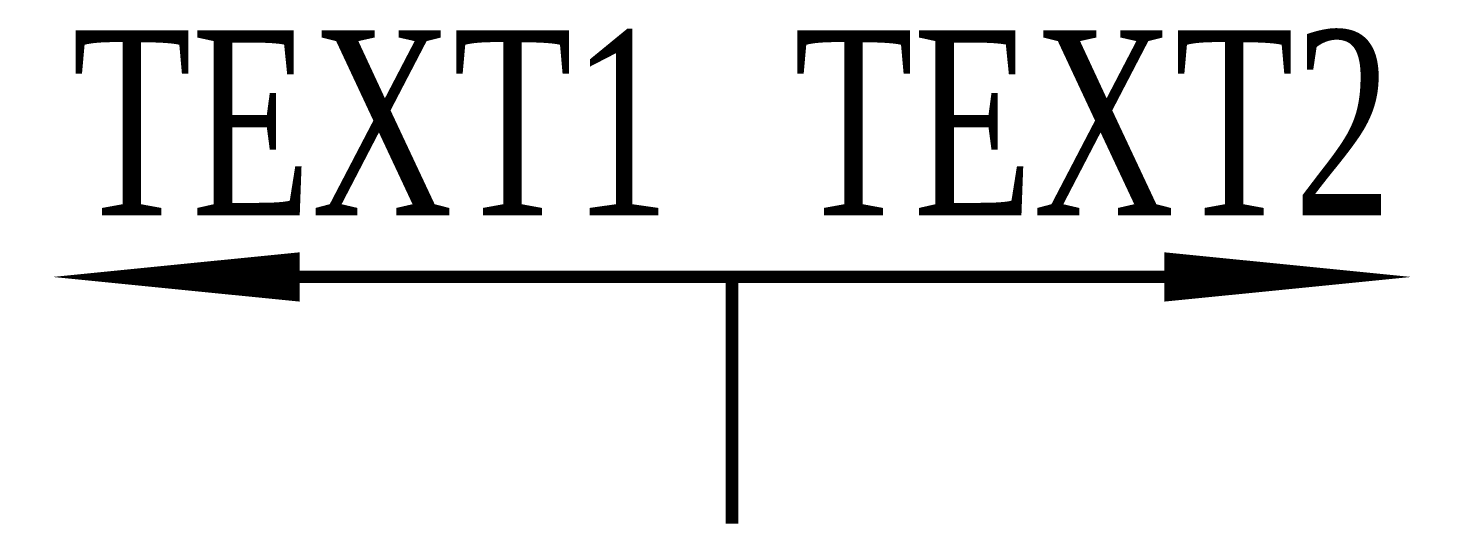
# Model space of a CAD drawing. Header units: millimetres. Extents: x -11.4 to 11.4, y -4.1 to 4.
import ezdxf
from ezdxf.enums import TextEntityAlignment as Align

# ---------------------------------------------------------------- set-up
doc = ezdxf.new("R2010")
doc.units = ezdxf.units.MM
doc.styles.add('CHINESE', font='TIMES.TTF', dxfattribs={"width": 0.7, "height": 3})

msp = doc.modelspace()

# ---------------------------------------------------------------- linework, layer by layer
for points in [[(-11, 0, 0, 0.8, 0), (-7, 0, 0.8, 0.8, 0)], [(11, 0, 0, 0.8, 0), (7, 0, 0.8, 0.8, 0)], [(-8, 0, 0.2, 0.2, 0), (8, 0, 0.2, 0.2, 0)], [(0, 0, 0.2, 0.2, 0), (0, -4, 0.2, 0.2, 0)]]:
    msp.add_lwpolyline(points, format="xyseb")

# ---------------------------------------------------------------- texts
at = {"style": 'CHINESE', "width": 0.7}
msp.add_attdef('TEXT1', text='XXX控制区', height=3, dxfattribs=at).set_placement((-1, 1), align=Align.RIGHT)
msp.add_attdef('TEXT2', (1, 1), 'XXX控制区', height=3, dxfattribs=at)

doc.saveas('drawing.dxf')
